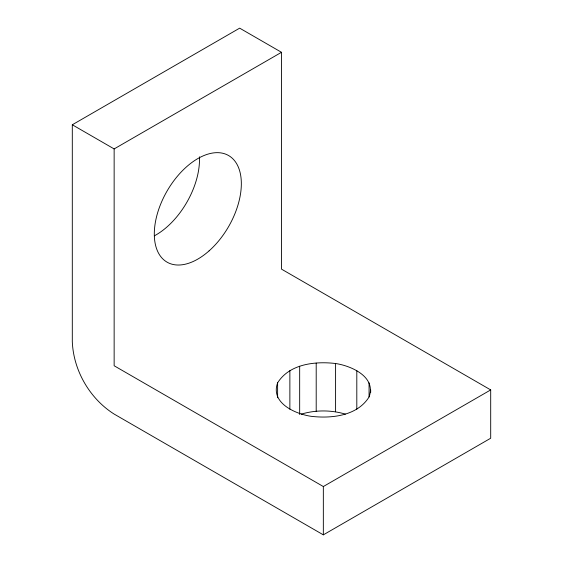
<?xml version="1.0" encoding="UTF-8"?>
<svg xmlns="http://www.w3.org/2000/svg" width="563" height="563" viewBox="0 0 563 563"><rect width="100%" height="100%" fill="white"/><g stroke="black" fill="none" stroke-linecap="round" stroke-linejoin="round"><path stroke-width="0.84" d="M277.615 382.84C270.177 402.939 295.336 413.967 311.086 416.31C331.459 418.717 357.209 415.994 369.061 396.985C376.499 376.886 351.347 365.859 335.59 363.515C315.217 361.108 289.466 363.832 277.615 382.84L277.615 397.774M72.303 124.775L239.662 28.15L281.5 52.303L281.5 269.135L490.697 389.913L490.697 438.225L323.338 534.85L114.141 414.072C89.721 398.646 73.443 370.461 72.303 341.6L72.303 124.775L114.141 148.928L281.5 52.303M114.141 148.928L114.141 365.76L323.338 486.538L490.697 389.913M301.304 414.122C315.597 409.885 331.079 409.885 345.379 414.115M370.679 389.913L370.679 392.552M369.061 382.84L369.061 396.894M356.808 370.588L356.808 409.21M335.59 363.515L335.59 411.764M323.338 486.538L323.338 534.85M316.202 363.128L316.202 411.384M299.671 366.246L299.671 414.516M289.868 370.588L289.868 409.217M199.429 156.796A61.536 35.525 -60 0 1 154.368 235.827M209.084 250.873A61.536 35.525 -60 0 0 228.592 155.543A61.536 35.525 -60 0 0 155.789 220.098A61.536 35.525 -60 0 0 209.084 250.873"/></g></svg>
